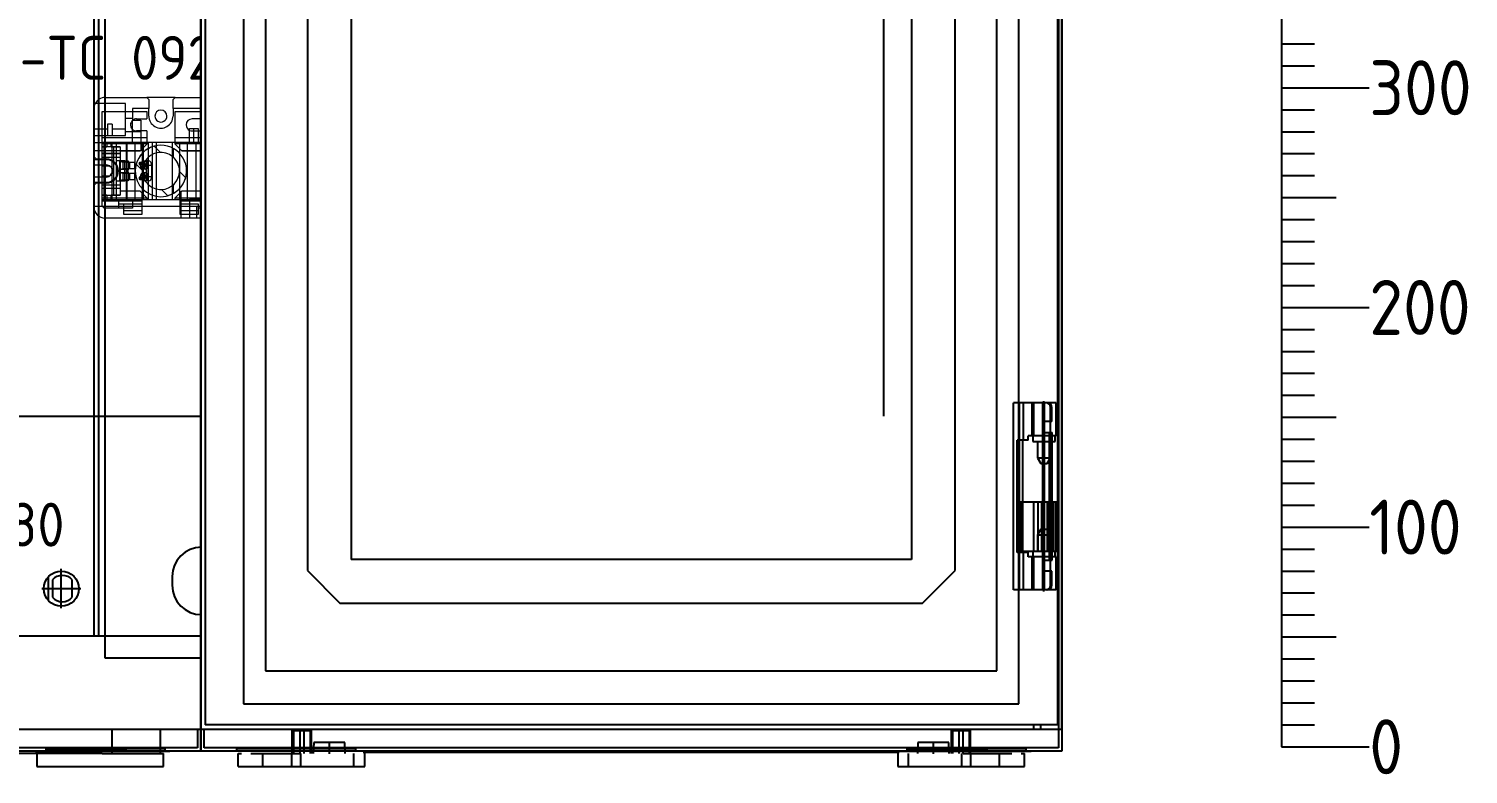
# Model space of a CAD drawing. Header units: millimetres. Extents: x 37984 to 70752, y 14140 to 37584.
# Drawn here: x 39531 to 40187, y 30756 to 31096 of the extents above; entities that cross this region are included whole.
import ezdxf
from ezdxf.enums import TextEntityAlignment as Align

# ---------------------------------------------------------------- set-up
doc = ezdxf.new("R2010")
doc.units = ezdxf.units.MM
doc.set_wipeout_variables(frame=1)
doc.layers.add('! NO PLOT !', color=7, linetype='Continuous', true_color=0xff75dd, plot=False)
doc.layers.add('000-PI-Oprema', color=30, linetype='Continuous', lineweight=5)
for name, color, linetype in [('000-PI-ORMAR', 2, 'Continuous'), ('000-PI_TEXT', 7, 'Continuous'), ('002-PI-Kabelska kanalica', 150, 'Continuous')]:
    doc.layers.add(name, color=color, linetype=linetype)
doc.styles.add('PI0', font='isocpeur.ttf', dxfattribs={"width": 0.9})

# ---------------------------------------------------------------- blocks, each defined once
blk = doc.blocks.new('8606.000_montažna')
at = {"layer": '! NO PLOT !'}
for p, q in [((51182.39, 38449.42), (51182.39, 36559.42)), ((51159.39, 36586.21), (51159.39, 36575.63)), ((51161.39, 36584.89), (51161.39, 36576.95)), ((51165.39, 36572.52), (51165.39, 36589.32)), ((51170.39, 36576.95), (51170.39, 36584.89)), ((51156.99, 36580.92), (51173.79, 36580.92))]:
    blk.add_line(p, q, dxfattribs=at)
blk.add_circle((51165.39, 36580.92), 8, dxfattribs=at)
for start, end in [(41.40962, 138.59038), (221.40962, 318.59038)]:
    blk.add_arc((51165.89, 36580.92), 6, start, end, dxfattribs=at)
at = {"layer": '000-PI-ORMAR'}
blk.add_line((51138.39, 36559.42), (51182.39, 36559.42), dxfattribs=at)
blk = doc.blocks.new('DELTA IP 15 - 47506015')
at = {"layer": '000-PI-Oprema'}
for p, q in [((47093.87, 28633.66), (47094.94, 28633.66)), ((47093.87, 28633.66), (47093.87, 28633.66)), ((47094.94, 28633.66), (47094.94, 28633.66)), ((47094.94, 28633.66), (47096.94, 28633.66)), ((47096.94, 28633.66), (47103.2, 28633.66)), ((47096.94, 28633.66), (47096.94, 28633.66)), ((47103.2, 28633.66), (47103.2, 28633.66)), ((47103.2, 28633.66), (47110.14, 28633.66)), ((47103.2, 28631.94), (47103.2, 28633.66)), ((47106.34, 28633.66), (47106.34, 28633.66)), ((47106.34, 28625.19), (47106.34, 28633.66)), ((47110.14, 28633.66), (47144.81, 28633.66)), ((47110.14, 28633.66), (47110.14, 28633.66)), ((47110.14, 28633.66), (47110.14, 28631.94)), ((47144.81, 28633.66), (47144.81, 28633.66)), ((47088.87, 28628.38), (47088.87, 28628.66)), ((47088.87, 28628.66), (47088.87, 28628.66)), ((47088.87, 28628.66), (47088.87, 28628.66)), ((47088.87, 28628.38), (47088.87, 28628.38)), ((47088.87, 28628.38), (47092.78, 28628.38)), ((47088.87, 28621.39), (47088.87, 28628.38)), ((47088.87, 28628.14), (47088.87, 28628.14)), ((47149.81, 28628.14), (47088.87, 28628.14)), ((47089.06, 28630.04), (47089.06, 28630.04)), ((47093.39, 28628.99), (47092.62, 28628.23)), ((47092.62, 28628.23), (47092.62, 28628.23)), ((47092.62, 28625.19), (47092.62, 28628.23)), ((47092.78, 28628.38), (47103.2, 28628.38)), ((47093.39, 28628.99), (47093.39, 28628.99)), ((47102.42, 28628.99), (47093.39, 28628.99)), ((47094.94, 28628.38), (47094.94, 28628.99)), ((47094.94, 28628.38), (47094.94, 28628.38)), ((47096.94, 28628.99), (47096.94, 28628.38)), ((47096.94, 28628.38), (47096.94, 28628.38)), ((47102.42, 28631.94), (47110.62, 28631.94)), ((47102.42, 28627.19), (47102.42, 28631.94)), ((47102.42, 28631.94), (47102.42, 28631.94)), ((47102.42, 28630.19), (47102.42, 28630.19)), ((47102.42, 28630.19), (47102.42, 28630.19)), ((47110.62, 28630.19), (47102.42, 28630.19)), ((47102.42, 28628.99), (47102.42, 28628.99)), ((47110.62, 28627.19), (47102.42, 28627.19)), ((47102.42, 28627.19), (47102.42, 28627.19)), ((47103.2, 28628.38), (47103.2, 28631.94)), ((47103.2, 28628.38), (47103.2, 28628.38)), ((47110.14, 28631.94), (47110.14, 28621.39)), ((47110.62, 28631.94), (47110.62, 28631.94)), ((47110.62, 28631.94), (47110.62, 28627.19)), ((47110.62, 28630.19), (47110.62, 28630.19)), ((47110.62, 28630.19), (47110.62, 28630.19)), ((47110.62, 28627.19), (47110.62, 28625.19)), ((47110.62, 28627.19), (47110.62, 28627.19)), ((47128.05, 28627.19), (47128.05, 28631.94)), ((47128.05, 28631.94), (47128.05, 28631.94)), ((47128.05, 28631.94), (47136.25, 28631.94)), ((47128.05, 28630.19), (47128.05, 28630.19)), ((47128.05, 28630.19), (47128.05, 28630.19)), ((47136.25, 28630.19), (47128.05, 28630.19)), ((47128.05, 28625.19), (47128.05, 28627.19)), ((47128.05, 28627.19), (47128.05, 28627.19)), ((47136.25, 28627.19), (47128.05, 28627.19)), ((47132.34, 28629.19), (47136.25, 28629.19)), ((47132.34, 28627.19), (47132.34, 28629.19)), ((47132.34, 28629.19), (47132.34, 28629.19)), ((47138.47, 28627.19), (47132.34, 28627.19)), ((47132.34, 28625.19), (47132.34, 28627.19)), ((47136.25, 28631.94), (47136.25, 28627.19)), ((47136.25, 28631.94), (47136.25, 28631.94)), ((47136.25, 28630.19), (47136.25, 28630.19)), ((47136.25, 28630.19), (47136.25, 28630.19)), ((47136.25, 28629.19), (47138.47, 28629.19)), ((47145.28, 28628.99), (47136.25, 28628.99)), ((47136.25, 28628.99), (47136.25, 28628.99)), ((47136.25, 28627.19), (47136.25, 28627.19)), ((47138.47, 28629.19), (47138.47, 28628.99)), ((47138.47, 28629.19), (47138.47, 28629.19)), ((47138.47, 28628.99), (47138.47, 28627.19)), ((47138.47, 28627.19), (47138.47, 28625.19)), ((47145.28, 28628.99), (47145.28, 28628.99)), ((47146.05, 28628.23), (47145.28, 28628.99)), ((47146.05, 28628.23), (47146.05, 28628.23)), ((47146.05, 28628.23), (47146.05, 28625.19)), ((47149.62, 28630.04), (47149.62, 28630.04)), ((47149.81, 28628.66), (47149.81, 28618.66)), ((47149.81, 28628.66), (47149.81, 28628.66)), ((47149.81, 28628.66), (47149.81, 28628.66)), ((47149.81, 28628.14), (47149.81, 28628.14)), ((47088.87, 28625.19), (47088.87, 28625.19)), ((47088.87, 28625.19), (47106.34, 28625.19)), ((47088.87, 28618.51), (47088.87, 28621.39)), ((47088.87, 28621.39), (47088.87, 28621.39)), ((47092.62, 28621.39), (47088.87, 28621.39)), ((47092.62, 28625.89), (47092.62, 28625.89)), ((47092.62, 28625.89), (47110.62, 28625.89)), ((47114.28, 28625.19), (47092.62, 28625.19)), ((47092.62, 28625.19), (47092.62, 28623.19)), ((47092.62, 28625.19), (47092.62, 28625.19)), ((47092.62, 28625.19), (47092.62, 28625.19)), ((47092.62, 28624.49), (47092.62, 28624.49)), ((47112.92, 28624.49), (47092.62, 28624.49)), ((47092.62, 28624.49), (47092.62, 28624.49)), ((47110.62, 28624.49), (47092.62, 28624.49)), ((47092.62, 28623.19), (47092.62, 28601.19)), ((47092.62, 28623.19), (47097.76, 28623.19)), ((47092.62, 28623.19), (47092.62, 28623.19)), ((47092.62, 28623.19), (47092.62, 28623.19)), ((47092.62, 28623.19), (47094.74, 28623.19)), ((47100.82, 28621.39), (47092.62, 28621.39)), ((47094.74, 28625.19), (47094.74, 28625.19)), ((47094.74, 28625.19), (47094.74, 28623.19)), ((47094.74, 28623.19), (47094.74, 28623.19)), ((47096.74, 28625.19), (47096.74, 28625.19)), ((47096.74, 28623.19), (47096.74, 28625.19)), ((47096.74, 28623.19), (47096.74, 28623.19)), ((47096.74, 28623.19), (47100.82, 28623.19)), ((47097.76, 28601.19), (47097.76, 28623.19)), ((47097.76, 28623.19), (47100.82, 28623.19)), ((47100.82, 28601.19), (47100.82, 28623.19)), ((47100.82, 28623.19), (47100.82, 28623.19)), ((47100.82, 28623.19), (47100.82, 28618.44)), ((47100.82, 28623.19), (47100.82, 28623.19)), ((47100.82, 28621.39), (47100.82, 28621.39)), ((47100.82, 28621.39), (47109.86, 28621.39)), ((47100.82, 28621.39), (47109.86, 28621.39)), ((47100.82, 28621.39), (47100.82, 28621.39)), ((47103.44, 28599.19), (47103.44, 28625.19)), ((47106.34, 28625.19), (47106.34, 28625.19)), ((47107.44, 28599.19), (47107.44, 28625.19)), ((47109.86, 28621.39), (47112.92, 28624.46)), ((47109.86, 28621.39), (47110.62, 28622.16)), ((47109.86, 28621.39), (47109.86, 28621.39)), ((47110.14, 28621.39), (47109.86, 28621.39)), ((47109.86, 28621.39), (47109.86, 28621.39)), ((47110.14, 28621.39), (47110.14, 28621.39)), ((47110.62, 28625.89), (47110.62, 28625.89)), ((47110.62, 28625.19), (47110.62, 28622.16)), ((47110.62, 28624.49), (47110.62, 28624.49)), ((47110.62, 28622.16), (47110.62, 28622.16)), ((47110.84, 28599.19), (47110.84, 28625.19)), ((47112.92, 28625.19), (47112.92, 28625.19)), ((47112.92, 28625.19), (47112.92, 28624.46)), ((47112.92, 28624.49), (47112.92, 28624.49)), ((47112.92, 28624.46), (47112.92, 28624.46)), ((47113.54, 28622.35), (47113.54, 28622.35)), ((47113.54, 28622.35), (47113.54, 28618.32)), ((47114.28, 28599.19), (47114.28, 28625.19)), ((47123.36, 28625.19), (47114.28, 28625.19)), ((47116.26, 28623.48), (47119.11, 28620.63)), ((47116.26, 28623.48), (47116.26, 28623.48)), ((47119.11, 28620.63), (47119.11, 28620.63)), ((47121.54, 28599.19), (47121.54, 28625.19)), ((47123.36, 28599.19), (47123.36, 28625.19)), ((47127.37, 28625.19), (47123.36, 28625.19)), ((47125.14, 28599.19), (47125.14, 28625.19)), ((47125.14, 28622.35), (47125.14, 28622.35)), ((47125.75, 28625.19), (47125.75, 28625.19)), ((47125.75, 28624.46), (47125.75, 28625.19)), ((47146.05, 28624.49), (47125.75, 28624.49)), ((47125.75, 28624.49), (47125.75, 28624.49)), ((47125.75, 28624.46), (47128.81, 28621.39)), ((47125.75, 28624.46), (47125.75, 28624.46)), ((47134.91, 28625.19), (47127.37, 28625.19)), ((47127.37, 28599.19), (47127.37, 28625.19)), ((47127.84, 28599.19), (47127.84, 28625.19)), ((47128.05, 28625.89), (47128.05, 28625.89)), ((47128.05, 28625.89), (47146.05, 28625.89)), ((47128.05, 28622.16), (47128.05, 28625.19)), ((47128.05, 28624.49), (47128.05, 28624.49)), ((47146.05, 28624.49), (47128.05, 28624.49)), ((47128.05, 28622.16), (47128.81, 28621.39)), ((47128.05, 28622.16), (47128.05, 28622.16)), ((47128.81, 28621.39), (47128.81, 28621.39)), ((47128.81, 28621.39), (47137.85, 28621.39)), ((47128.81, 28621.39), (47137.85, 28621.39)), ((47128.81, 28621.39), (47128.81, 28621.39)), ((47131.24, 28599.19), (47131.24, 28625.19)), ((47138.47, 28625.19), (47132.34, 28625.19)), ((47132.34, 28625.19), (47132.34, 28625.19)), ((47139.77, 28625.19), (47134.91, 28625.19)), ((47134.91, 28599.19), (47134.91, 28625.19)), ((47135.24, 28599.19), (47135.24, 28625.19)), ((47137.85, 28623.19), (47137.85, 28623.19)), ((47137.85, 28601.19), (47137.85, 28623.19)), ((47140.92, 28623.19), (47137.85, 28623.19)), ((47137.85, 28618.44), (47137.85, 28623.19)), ((47137.85, 28623.19), (47141.94, 28623.19)), ((47137.85, 28623.19), (47137.85, 28623.19)), ((47137.85, 28621.39), (47137.85, 28621.39)), ((47137.85, 28621.39), (47137.85, 28621.39)), ((47138.47, 28625.19), (47138.47, 28625.19)), ((47139.77, 28599.19), (47139.77, 28625.19)), ((47141.7, 28625.19), (47139.77, 28625.19)), ((47140.92, 28601.19), (47140.92, 28623.19)), ((47146.05, 28623.19), (47140.92, 28623.19)), ((47141.7, 28599.19), (47141.7, 28625.19)), ((47145.35, 28625.19), (47141.7, 28625.19)), ((47141.94, 28625.19), (47141.94, 28625.19)), ((47141.94, 28625.19), (47141.94, 28623.19)), ((47141.94, 28623.19), (47141.94, 28623.19)), ((47143.94, 28625.19), (47143.94, 28625.19)), ((47143.94, 28623.19), (47143.94, 28625.19)), ((47143.94, 28623.19), (47143.94, 28623.19)), ((47143.94, 28623.19), (47146.05, 28623.19)), ((47145.35, 28599.19), (47145.35, 28625.19)), ((47146.05, 28625.19), (47145.35, 28625.19)), ((47146.05, 28625.89), (47146.05, 28625.89)), ((47146.05, 28625.19), (47146.05, 28625.19)), ((47146.05, 28625.19), (47146.05, 28599.19)), ((47146.05, 28625.19), (47146.05, 28625.19)), ((47146.05, 28624.49), (47146.05, 28624.49)), ((47146.05, 28624.49), (47146.05, 28624.49)), ((47146.05, 28623.19), (47146.05, 28623.19)), ((47146.05, 28623.19), (47146.05, 28623.19)), ((47088.87, 28620.19), (47088.87, 28620.19)), ((47089.69, 28617.69), (47088.87, 28618.51)), ((47088.87, 28618.51), (47088.87, 28605.87)), ((47088.87, 28618.51), (47088.87, 28618.51)), ((47092.62, 28617.69), (47089.69, 28617.69)), ((47089.69, 28617.69), (47089.69, 28617.69)), ((47092.62, 28620.19), (47092.62, 28620.19)), ((47092.62, 28620.19), (47100.82, 28620.19)), ((47092.62, 28620.19), (47092.62, 28620.19)), ((47092.62, 28620.19), (47092.62, 28620.19)), ((47092.62, 28620.19), (47092.62, 28620.19)), ((47092.62, 28620.19), (47100.82, 28620.19)), ((47092.62, 28618.44), (47092.62, 28618.44)), ((47100.82, 28618.44), (47092.62, 28618.44)), ((47094.19, 28617.69), (47092.62, 28617.69)), ((47092.62, 28614.44), (47095.04, 28614.44)), ((47092.62, 28614.44), (47092.62, 28614.44)), ((47094.19, 28617.69), (47094.19, 28617.69)), ((47095.04, 28614.44), (47095.04, 28614.44)), ((47100.82, 28620.19), (47100.82, 28620.19)), ((47100.82, 28620.19), (47100.82, 28620.19)), ((47100.82, 28620.19), (47100.82, 28620.19)), ((47100.82, 28620.19), (47100.82, 28620.19)), ((47100.82, 28618.44), (47100.82, 28618.44)), ((47110.91, 28612.42), (47108.05, 28615.28)), ((47108.05, 28615.28), (47108.05, 28615.28)), ((47113.54, 28618.32), (47113.54, 28618.32)), ((47125.11, 28614.74), (47123.54, 28614.74)), ((47123.54, 28614.74), (47123.54, 28609.64)), ((47124.83, 28616.74), (47126.4, 28616.74)), ((47125.11, 28614.74), (47125.11, 28609.64)), ((47125.14, 28618.32), (47125.14, 28618.32)), ((47127.68, 28614.74), (47126.12, 28614.74)), ((47126.12, 28609.64), (47126.12, 28614.74)), ((47126.4, 28616.49), (47127.55, 28616.49)), ((47128.22, 28616.15), (47126.54, 28613.95)), ((47127.31, 28613.95), (47126.54, 28613.95)), ((47126.87, 28613.34), (47128.55, 28615.53)), ((47127.31, 28613.95), (47128.99, 28616.15)), ((47129.32, 28615.53), (47127.64, 28613.34)), ((47127.68, 28609.64), (47127.68, 28614.74)), ((47128.22, 28616.15), (47128.99, 28616.15)), ((47128.55, 28615.53), (47129.32, 28615.53)), ((47131.36, 28613.28), (47131.36, 28616.18)), ((47131.36, 28616.18), (47134.64, 28616.18)), ((47133.43, 28616.18), (47133.43, 28613.28)), ((47134.33, 28616.58), (47134.02, 28616.44)), ((47134.02, 28616.44), (47134.02, 28613.03)), ((47134.02, 28616.44), (47134.64, 28616.18)), ((47134.33, 28616.74), (47134.33, 28616.58)), ((47134.33, 28616.74), (47135.78, 28616.74)), ((47134.33, 28616.58), (47135.78, 28616.58)), ((47135.78, 28616.18), (47134.64, 28616.18)), ((47134.64, 28616.18), (47134.64, 28613.28)), ((47135.78, 28616.74), (47135.78, 28607.64)), ((47139.69, 28616.74), (47135.78, 28616.74)), ((47135.78, 28616.58), (47138.11, 28616.58)), ((47136.71, 28616.18), (47135.78, 28616.18)), ((47136.71, 28616.18), (47138.11, 28616.58)), ((47136.71, 28613.28), (47136.71, 28616.18)), ((47137.85, 28620.19), (47137.85, 28620.19)), ((47137.85, 28620.19), (47137.85, 28620.19)), ((47137.85, 28620.19), (47146.05, 28620.19)), ((47137.85, 28620.19), (47137.85, 28620.19)), ((47137.85, 28620.19), (47137.85, 28620.19)), ((47137.85, 28620.19), (47146.05, 28620.19)), ((47146.05, 28618.44), (47137.85, 28618.44)), ((47137.85, 28618.44), (47137.85, 28618.44)), ((47138.11, 28616.58), (47138.11, 28612.88)), ((47138.24, 28607.64), (47138.24, 28616.74)), ((47139.69, 28607.64), (47139.69, 28616.74)), ((47146.05, 28614.44), (47143.34, 28614.44)), ((47143.34, 28614.44), (47143.34, 28614.44)), ((47144.19, 28617.69), (47146.05, 28617.69)), ((47144.19, 28617.69), (47144.19, 28617.69)), ((47149.81, 28617.31), (47144.19, 28617.31)), ((47144.19, 28617.31), (47144.19, 28617.31)), ((47144.19, 28614.94), (47146.05, 28614.94)), ((47144.19, 28614.94), (47144.19, 28614.94)), ((47146.05, 28620.19), (47146.05, 28620.19)), ((47146.05, 28620.19), (47146.05, 28620.19)), ((47146.05, 28620.19), (47146.05, 28620.19)), ((47146.05, 28620.19), (47146.05, 28620.19)), ((47146.05, 28618.44), (47146.05, 28618.44)), ((47146.05, 28617.69), (47148.84, 28617.69)), ((47146.05, 28614.94), (47149.81, 28614.94)), ((47146.05, 28614.44), (47146.05, 28614.44)), ((47149.81, 28618.66), (47148.84, 28617.69)), ((47148.84, 28617.69), (47148.84, 28617.69)), ((47149.81, 28620.19), (47149.81, 28620.19)), ((47149.81, 28618.66), (47149.81, 28618.66)), ((47149.81, 28618.66), (47149.81, 28614.94)), ((47149.81, 28617.31), (47149.81, 28617.31)), ((47149.81, 28614.94), (47149.81, 28614.94)), ((47095.04, 28609.95), (47092.62, 28609.95)), ((47092.62, 28609.95), (47092.62, 28609.95)), ((47095.04, 28609.95), (47095.04, 28609.95)), ((47097.28, 28612.19), (47097.28, 28612.19)), ((47110.91, 28612.42), (47110.91, 28612.42)), ((47123.54, 28609.64), (47125.11, 28609.64)), ((47124.83, 28607.64), (47126.4, 28607.64)), ((47126.12, 28609.64), (47127.68, 28609.64)), ((47126.4, 28612.99), (47127.55, 28612.99)), ((47126.4, 28611.39), (47127.55, 28611.39)), ((47126.4, 28607.89), (47127.55, 28607.89)), ((47126.54, 28610.43), (47128.22, 28608.24)), ((47126.54, 28610.43), (47127.31, 28610.43)), ((47127.64, 28613.34), (47126.87, 28613.34)), ((47126.87, 28611.05), (47127.64, 28611.05)), ((47128.55, 28608.85), (47126.87, 28611.05)), ((47128.99, 28608.24), (47127.31, 28610.43)), ((47127.64, 28611.05), (47129.32, 28608.85)), ((47127.77, 28611.96), (47130.63, 28609.11)), ((47127.77, 28611.96), (47127.77, 28611.96)), ((47128.99, 28608.24), (47128.22, 28608.24)), ((47129.32, 28608.85), (47128.55, 28608.85)), ((47130.63, 28609.11), (47130.63, 28609.11)), ((47131.36, 28613.28), (47134.64, 28613.28)), ((47131.36, 28608.2), (47131.36, 28611.1)), ((47134.64, 28611.1), (47131.36, 28611.1)), ((47134.64, 28608.2), (47131.36, 28608.2)), ((47133.43, 28611.1), (47133.43, 28608.2)), ((47134.02, 28613.03), (47134.64, 28613.28)), ((47134.02, 28613.03), (47134.33, 28612.88)), ((47134.33, 28611.5), (47134.02, 28611.36)), ((47134.02, 28611.36), (47134.02, 28607.95)), ((47134.64, 28611.1), (47134.02, 28611.36)), ((47134.64, 28608.2), (47134.02, 28607.95)), ((47134.02, 28607.95), (47134.33, 28607.8)), ((47135.78, 28612.88), (47134.33, 28612.88)), ((47134.33, 28612.88), (47134.33, 28611.5)), ((47134.33, 28611.5), (47135.78, 28611.5)), ((47135.78, 28607.8), (47134.33, 28607.8)), ((47134.33, 28607.8), (47134.33, 28607.64)), ((47135.78, 28607.64), (47134.33, 28607.64)), ((47134.64, 28613.28), (47135.78, 28613.28)), ((47134.64, 28611.1), (47134.64, 28608.2)), ((47135.78, 28611.1), (47134.64, 28611.1)), ((47134.64, 28608.2), (47135.78, 28608.2)), ((47135.78, 28613.28), (47136.71, 28613.28)), ((47138.11, 28612.88), (47135.78, 28612.88)), ((47135.78, 28611.5), (47138.11, 28611.5)), ((47136.71, 28611.1), (47135.78, 28611.1)), ((47135.78, 28608.2), (47136.71, 28608.2)), ((47138.11, 28607.8), (47135.78, 28607.8)), ((47135.78, 28607.64), (47139.69, 28607.64)), ((47136.71, 28613.28), (47138.11, 28612.88)), ((47138.11, 28611.5), (47136.71, 28611.1)), ((47136.71, 28608.2), (47136.71, 28611.1)), ((47138.11, 28607.8), (47136.71, 28608.2)), ((47138.11, 28611.5), (47138.11, 28607.8)), ((47141.1, 28612.19), (47141.1, 28612.19)), ((47143.34, 28609.95), (47146.05, 28609.95)), ((47143.34, 28609.95), (47143.34, 28609.95)), ((47144.19, 28609.44), (47144.19, 28609.44)), ((47146.05, 28609.44), (47144.19, 28609.44)), ((47146.05, 28609.95), (47146.05, 28609.95)), ((47149.81, 28609.44), (47146.05, 28609.44)), ((47149.81, 28609.44), (47149.81, 28609.44)), ((47149.81, 28609.44), (47149.81, 28605.72)), ((47088.87, 28605.87), (47089.69, 28606.69)), ((47088.87, 28583.75), (47088.87, 28605.87)), ((47088.87, 28605.87), (47088.87, 28605.87)), ((47088.87, 28604.2), (47088.87, 28604.2)), ((47089.69, 28606.69), (47092.62, 28606.69)), ((47089.69, 28606.69), (47089.69, 28606.69)), ((47092.62, 28606.69), (47094.19, 28606.69)), ((47092.62, 28605.99), (47092.62, 28605.99)), ((47092.62, 28605.99), (47100.82, 28605.99)), ((47092.62, 28604.19), (47092.62, 28604.19)), ((47100.82, 28604.19), (47092.62, 28604.19)), ((47092.62, 28604.19), (47092.62, 28604.19)), ((47092.62, 28604.19), (47092.62, 28604.19)), ((47092.62, 28604.19), (47092.62, 28604.19)), ((47092.62, 28604.19), (47100.82, 28604.19)), ((47092.62, 28601.19), (47092.62, 28599.19)), ((47097.76, 28601.19), (47092.62, 28601.19)), ((47092.62, 28601.19), (47092.62, 28601.19)), ((47092.62, 28601.19), (47092.62, 28601.19)), ((47094.74, 28601.19), (47092.62, 28601.19)), ((47094.19, 28606.69), (47094.19, 28606.69)), ((47094.74, 28601.19), (47094.74, 28601.19)), ((47094.74, 28601.19), (47094.74, 28599.19)), ((47096.74, 28601.19), (47096.74, 28601.19)), ((47096.74, 28599.19), (47096.74, 28601.19)), ((47100.82, 28601.19), (47096.74, 28601.19)), ((47100.82, 28601.19), (47097.76, 28601.19)), ((47100.82, 28605.99), (47100.82, 28601.19)), ((47100.82, 28605.99), (47100.82, 28605.99)), ((47100.82, 28604.19), (47100.82, 28604.19)), ((47100.82, 28604.19), (47100.82, 28604.19)), ((47100.82, 28604.19), (47100.82, 28604.19)), ((47100.82, 28604.19), (47100.82, 28604.19)), ((47100.82, 28602.99), (47100.82, 28602.99)), ((47109.86, 28602.99), (47100.82, 28602.99)), ((47100.82, 28602.99), (47109.86, 28602.99)), ((47100.82, 28602.99), (47100.82, 28602.99)), ((47100.82, 28601.19), (47100.82, 28601.19)), ((47100.82, 28601.19), (47100.82, 28601.19)), ((47112.92, 28599.93), (47109.86, 28602.99)), ((47109.86, 28602.99), (47109.86, 28602.99)), ((47112.92, 28599.93), (47109.86, 28602.99)), ((47109.86, 28602.99), (47109.86, 28602.99)), ((47113.54, 28606.07), (47113.54, 28606.07)), ((47113.54, 28606.07), (47113.54, 28602.03)), ((47113.54, 28602.03), (47113.54, 28602.03)), ((47122.42, 28600.91), (47119.57, 28603.76)), ((47119.57, 28603.76), (47119.57, 28603.76)), ((47122.42, 28600.91), (47122.42, 28600.91)), ((47125.14, 28606.07), (47125.14, 28606.07)), ((47125.14, 28602.03), (47125.14, 28602.03)), ((47128.81, 28602.99), (47125.75, 28599.93)), ((47128.81, 28602.99), (47125.75, 28599.93)), ((47128.54, 28602.99), (47146.05, 28602.99)), ((47128.54, 28599.19), (47128.54, 28602.99)), ((47128.54, 28602.99), (47128.54, 28602.99)), ((47137.85, 28602.99), (47128.81, 28602.99)), ((47128.81, 28602.99), (47128.81, 28602.99)), ((47128.81, 28602.99), (47137.85, 28602.99)), ((47128.81, 28602.99), (47128.81, 28602.99)), ((47137.85, 28601.19), (47137.85, 28605.99)), ((47137.85, 28605.99), (47146.05, 28605.99)), ((47137.85, 28605.99), (47137.85, 28605.99)), ((47137.85, 28604.19), (47137.85, 28604.19)), ((47137.85, 28604.19), (47137.85, 28604.19)), ((47146.05, 28604.19), (47137.85, 28604.19)), ((47137.85, 28604.19), (47137.85, 28604.19)), ((47137.85, 28604.19), (47137.85, 28604.19)), ((47137.85, 28604.19), (47146.05, 28604.19)), ((47137.85, 28602.99), (47137.85, 28602.99)), ((47137.85, 28602.99), (47137.85, 28602.99)), ((47137.85, 28601.19), (47137.85, 28601.19)), ((47137.85, 28601.19), (47140.92, 28601.19)), ((47141.94, 28601.19), (47137.85, 28601.19)), ((47137.85, 28601.19), (47137.85, 28601.19)), ((47140.92, 28601.19), (47146.05, 28601.19)), ((47141.94, 28601.19), (47141.94, 28601.19)), ((47141.94, 28601.19), (47141.94, 28599.19)), ((47143.94, 28601.19), (47143.94, 28601.19)), ((47143.94, 28599.19), (47143.94, 28601.19)), ((47146.05, 28601.19), (47143.94, 28601.19)), ((47144.19, 28607.07), (47144.19, 28607.07)), ((47144.19, 28607.07), (47149.81, 28607.07)), ((47144.19, 28606.69), (47144.19, 28606.69)), ((47146.05, 28606.69), (47144.19, 28606.69)), ((47148.84, 28606.69), (47146.05, 28606.69)), ((47146.05, 28605.99), (47146.05, 28605.99)), ((47146.05, 28604.19), (47146.05, 28604.19)), ((47146.05, 28604.19), (47146.05, 28604.19)), ((47146.05, 28604.19), (47146.05, 28604.19)), ((47146.05, 28604.19), (47146.05, 28604.19)), ((47146.05, 28602.99), (47149.81, 28602.99)), ((47146.05, 28601.19), (47146.05, 28601.19)), ((47146.05, 28601.19), (47146.05, 28601.19)), ((47148.84, 28606.69), (47149.81, 28605.72)), ((47148.84, 28606.69), (47148.84, 28606.69)), ((47149.81, 28607.07), (47149.81, 28607.07)), ((47149.81, 28605.72), (47149.81, 28602.99)), ((47149.81, 28605.72), (47149.81, 28605.72)), ((47149.81, 28604.2), (47149.81, 28604.2)), ((47149.81, 28602.99), (47149.81, 28602.99)), ((47149.81, 28602.99), (47149.81, 28596.04)), ((47088.87, 28594.44), (47088.87, 28594.44)), ((47092.62, 28599.89), (47092.62, 28599.89)), ((47092.62, 28599.89), (47112.92, 28599.89)), ((47092.62, 28599.19), (47114.28, 28599.19)), ((47092.62, 28599.19), (47092.62, 28599.19)), ((47092.62, 28599.19), (47092.62, 28599.19)), ((47092.62, 28599.19), (47092.62, 28599.19)), ((47092.62, 28596.99), (47092.62, 28599.19)), ((47092.62, 28599.19), (47112.92, 28599.19)), ((47092.62, 28593.98), (47092.62, 28596.99)), ((47092.62, 28596.99), (47092.62, 28596.99)), ((47112.92, 28596.99), (47092.62, 28596.99)), ((47094.74, 28599.19), (47094.74, 28599.19)), ((47096.74, 28599.19), (47096.74, 28599.19)), ((47102.34, 28593.98), (47102.34, 28599.19)), ((47102.34, 28599.19), (47102.34, 28599.19)), ((47104.34, 28599.19), (47104.34, 28596.99)), ((47104.34, 28596.99), (47104.34, 28592.86)), ((47106.34, 28599.19), (47106.34, 28596.99)), ((47106.34, 28599.19), (47106.34, 28599.19)), ((47106.34, 28596.99), (47106.34, 28592.86)), ((47112.92, 28599.93), (47112.92, 28599.19)), ((47112.92, 28599.93), (47112.92, 28599.93)), ((47112.92, 28599.93), (47112.92, 28599.93)), ((47112.92, 28599.93), (47112.92, 28599.19)), ((47112.92, 28599.89), (47112.92, 28599.89)), ((47112.92, 28599.19), (47112.92, 28599.19)), ((47112.92, 28599.19), (47112.92, 28599.19)), ((47112.92, 28599.19), (47112.92, 28596.99)), ((47112.92, 28596.99), (47112.92, 28585.19)), ((47112.92, 28596.99), (47112.92, 28596.99)), ((47114.28, 28599.19), (47123.36, 28599.19)), ((47123.36, 28599.19), (47127.37, 28599.19)), ((47125.75, 28599.19), (47125.75, 28599.93)), ((47125.75, 28599.93), (47125.75, 28599.93)), ((47125.75, 28599.19), (47125.75, 28599.93)), ((47125.75, 28599.93), (47125.75, 28599.93)), ((47125.75, 28599.89), (47146.05, 28599.89)), ((47125.75, 28599.89), (47125.75, 28599.89)), ((47125.75, 28599.19), (47125.75, 28599.19)), ((47125.75, 28596.99), (47125.75, 28599.19)), ((47125.75, 28599.19), (47125.75, 28599.19)), ((47125.75, 28599.19), (47146.05, 28599.19)), ((47125.75, 28593.98), (47125.75, 28596.99)), ((47125.75, 28596.99), (47125.75, 28596.99)), ((47146.05, 28596.99), (47125.75, 28596.99)), ((47127.37, 28599.19), (47134.91, 28599.19)), ((47128.54, 28594.31), (47128.54, 28599.19)), ((47128.54, 28594.31), (47135.54, 28594.31)), ((47128.54, 28589.11), (47128.54, 28594.31)), ((47132.34, 28599.19), (47132.34, 28589.11)), ((47132.34, 28599.19), (47132.34, 28599.19)), ((47149.81, 28599.19), (47132.34, 28599.19)), ((47134.91, 28599.19), (47139.77, 28599.19)), ((47135.54, 28596.04), (47135.54, 28596.04)), ((47135.54, 28596.04), (47135.54, 28594.31)), ((47149.81, 28596.04), (47135.54, 28596.04)), ((47135.54, 28594.31), (47135.54, 28588.23)), ((47139.77, 28599.19), (47141.7, 28599.19)), ((47141.61, 28596.04), (47141.61, 28596.04)), ((47141.61, 28590.91), (47141.61, 28596.04)), ((47141.7, 28599.19), (47145.35, 28599.19)), ((47141.94, 28599.19), (47141.94, 28599.19)), ((47143.61, 28596.04), (47143.61, 28596.04)), ((47143.61, 28590.91), (47143.61, 28596.04)), ((47143.94, 28599.19), (47143.94, 28599.19)), ((47145.35, 28599.19), (47146.05, 28599.19)), ((47146.05, 28599.89), (47146.05, 28599.89)), ((47146.05, 28599.19), (47146.05, 28599.19)), ((47146.05, 28599.19), (47146.05, 28599.19)), ((47146.05, 28599.19), (47146.05, 28599.19)), ((47146.05, 28599.19), (47146.05, 28596.99)), ((47146.05, 28596.99), (47146.05, 28596.04)), ((47146.05, 28596.99), (47146.05, 28596.99)), ((47146.05, 28596.04), (47146.05, 28585.19)), ((47149.81, 28599.19), (47149.81, 28599.19)), ((47149.81, 28596.04), (47149.81, 28596.04)), ((47149.81, 28596.04), (47149.81, 28593.04)), ((47149.81, 28594.44), (47149.81, 28594.44)), ((47105.12, 28593.98), (47092.62, 28593.98)), ((47092.62, 28593.98), (47092.62, 28593.98)), ((47099.62, 28588.48), (47105.12, 28588.48)), ((47099.62, 28585.19), (47099.62, 28588.48)), ((47099.62, 28588.48), (47099.62, 28588.48)), ((47102.34, 28592.86), (47102.34, 28593.98)), ((47104.34, 28592.86), (47102.34, 28592.86)), ((47102.34, 28592.86), (47102.34, 28592.86)), ((47106.34, 28592.86), (47104.34, 28592.86)), ((47105.12, 28593.98), (47105.12, 28593.98)), ((47105.12, 28588.48), (47105.12, 28588.48)), ((47106.34, 28592.86), (47106.34, 28592.86)), ((47125.75, 28593.98), (47128.54, 28593.98)), ((47125.75, 28593.98), (47125.75, 28593.98)), ((47130.45, 28588.48), (47125.75, 28588.48)), ((47125.75, 28588.48), (47125.75, 28588.48)), ((47125.75, 28585.19), (47125.75, 28588.48)), ((47128.54, 28593.98), (47130.45, 28593.98)), ((47132.34, 28589.11), (47128.54, 28589.11)), ((47128.54, 28589.11), (47128.54, 28589.11)), ((47130.45, 28593.98), (47130.45, 28593.98)), ((47130.45, 28588.48), (47130.45, 28588.48)), ((47132.34, 28588.23), (47132.34, 28589.11)), ((47132.34, 28589.11), (47132.34, 28589.11)), ((47132.34, 28583.69), (47132.34, 28588.23)), ((47132.34, 28588.23), (47135.54, 28588.23)), ((47141.61, 28593.04), (47135.54, 28593.04)), ((47135.54, 28588.23), (47135.54, 28581.43)), ((47141.61, 28590.91), (47143.61, 28590.91)), ((47146.05, 28593.04), (47143.61, 28593.04)), ((47149.81, 28593.04), (47146.05, 28593.04)), ((47149.81, 28593.04), (47149.81, 28583.75)), ((47088.87, 28583.75), (47088.87, 28583.75)), ((47088.87, 28583.69), (47113.84, 28583.69)), ((47112.92, 28585.19), (47099.62, 28585.19)), ((47099.62, 28585.19), (47099.62, 28585.19)), ((47112.92, 28585.19), (47112.92, 28585.19)), ((47113.84, 28583.69), (47113.84, 28587.19)), ((47113.84, 28587.19), (47113.84, 28587.19)), ((47113.84, 28583.69), (47113.84, 28579.7)), ((47124.84, 28587.19), (47124.84, 28583.69)), ((47124.84, 28587.19), (47124.84, 28587.19)), ((47124.84, 28583.69), (47132.34, 28583.69)), ((47124.84, 28579.7), (47124.84, 28583.69)), ((47125.75, 28585.19), (47125.75, 28585.19)), ((47146.05, 28585.19), (47125.75, 28585.19)), ((47135.54, 28581.43), (47149.24, 28581.43)), ((47146.05, 28585.19), (47146.05, 28585.19)), ((47149.81, 28583.75), (47149.81, 28583.75)), ((47112.89, 28578.75), (47093.87, 28578.75)), ((47093.87, 28578.75), (47093.87, 28578.75)), ((47112.89, 28578.75), (47113.84, 28579.7)), ((47112.89, 28578.75), (47125.79, 28578.75)), ((47112.89, 28578.75), (47112.89, 28578.75)), ((47113.84, 28579.7), (47113.84, 28579.7)), ((47124.84, 28579.7), (47125.79, 28578.75)), ((47124.84, 28579.7), (47124.84, 28579.7)), ((47144.81, 28578.75), (47125.79, 28578.75)), ((47125.79, 28578.75), (47125.79, 28578.75)), ((47144.81, 28578.75), (47144.81, 28578.75))]:
    blk.add_line(p, q, dxfattribs=at)
for centre, radius, start, end in [((47093.87, 28628.66), 5, 89.99998, 180.00002), ((47144.81, 28628.66), 5, 0, 89.99998), ((47119.34, 28612.19), 11.7, 0, 179.99998), ((47119.34, 28612.19), 11.7, 105.28243, 164.71792), ((47119.34, 28612.19), 8.44, 91.56427, 178.4363), ((47119.34, 28612.19), 8.44, 0, 91.56427), ((47094.19, 28612.19), 5.12, 89.99998, 179.99998), ((47094.19, 28612.19), 2.75, 124.70186, 180.00002), ((47094.19, 28612.19), 2.75, 0, 124.70186), ((47094.19, 28612.19), 5.5, 0, 89.99998), ((47094.19, 28612.19), 5.12, 0, 89.99998), ((47095.04, 28612.19), 2.24, 0.00017, 89.99998), ((47119.34, 28612.19), 8.44, 133.43585, 180.00002), ((47119.34, 28612.19), 8.44, 45.78219, 46.56411), ((47144.19, 28612.19), 5.5, 89.99998, 179.99998), ((47144.19, 28612.19), 5.12, 89.99998, 180.00002), ((47143.34, 28612.19), 2.24, 89.99998, 179.99985), ((47144.19, 28612.19), 2.75, 89.99998, 179.99998), ((47094.19, 28612.19), 5.12, 179.99998, 0), ((47094.19, 28612.19), 2.75, 180.00002, 235.29814), ((47094.19, 28612.19), 2.75, 235.29814, 0), ((47094.19, 28612.19), 5.5, 270.00002, 0), ((47095.04, 28612.19), 2.24, 270.00002, 359.99983), ((47119.34, 28612.19), 11.7, 179.99998, 0), ((47119.34, 28612.19), 8.44, 178.4363, 179.99998), ((47119.34, 28612.19), 8.44, 180.00002, 226.56415), ((47119.34, 28612.19), 8.44, 179.99998, 271.56425), ((47119.34, 28612.19), 8.44, 271.56425, 358.43634), ((47119.34, 28612.19), 11.7, 285.28241, 344.71796), ((47119.34, 28612.19), 8.44, 313.43589, 358.4364), ((47119.34, 28612.19), 8.44, 358.43634, 0), ((47144.19, 28612.19), 5.5, 179.99998, 270.00002), ((47144.19, 28612.19), 5.12, 180.00002, 270.00002), ((47143.34, 28612.19), 2.24, 180.00015, 270.00002), ((47144.19, 28612.19), 2.75, 179.99998, 270.00002), ((47105.12, 28591.23), 2.75, 63.76631, 89.99998), ((47105.12, 28591.23), 2.75, 270.00002, 0), ((47105.12, 28591.23), 2.75, 0, 63.76631), ((47119.34, 28587.19), 5.5, 0, 180.00002), ((47119.34, 28587.19), 2.75, 0, 180.00002), ((47130.45, 28591.23), 2.75, 0, 89.99998), ((47130.45, 28591.23), 2.75, 270.00002, 309.60498), ((47130.45, 28591.23), 2.75, 309.60498, 0), ((47093.87, 28583.75), 5, 180.00002, 180.75869), ((47119.34, 28587.19), 2.75, 180.00002, 0), ((47144.81, 28583.75), 5, 332.28609, 0)]:
    blk.add_arc(centre, radius, start, end, dxfattribs=at)
for centre, major_axis, ratio, start_param, end_param in [((47124.83, 28614.74), (0, 2), 0.642788, 0, 1.570796), ((47124.83, 28614.74), (0, 2), 0.642788, -1.570796, 0), ((47126.4, 28614.74), (0, 2), 0.642788, 0.655742, 1.570796), ((47126.4, 28614.74), (0, 1.75), 0.642788, 0.627388, 1.570796), ((47126.4, 28614.74), (0, 1.75), 0.642788, 1.570796, 2.888031), ((47126.4, 28614.74), (0, 2), 0.642788, 0, 0.655742), ((47126.4, 28614.74), (0, 1.75), 0.642788, 0, 0.627388), ((47126.4, 28614.74), (0, 2), 0.642788, -1.570796, 0), ((47126.4, 28614.74), (0, 1.75), 0.642788, -1.570796, 0), ((47126.4, 28614.74), (0, 1.75), 0.642788, 3.141593, 4.712389), ((47127.55, 28614.74), (0, -1.75), 0.642788, 3.141592, 4.712389), ((47127.55, 28614.74), (0, -1.75), 0.642788, -1.570796, -1.103275), ((47128.31, 28614.74), (0, 1.75), 0.642788, 2.038318, 2.499538), ((47127.55, 28614.74), (0, -1.75), 0.642788, 2.499538, 3.141592), ((47127.55, 28614.74), (0, -1.75), 0.642788, 0, 1.570796), ((47127.55, 28614.74), (0, -1.75), 0.642788, 1.570796, 2.038318), ((47128.31, 28614.74), (0, 1.75), 0.642788, -1.103275, -0.642055), ((47124.83, 28609.64), (0, 2), 0.642788, 1.570796, 3.141593), ((47124.83, 28609.64), (0, 2), 0.642788, 3.141593, 4.712389), ((47126.4, 28609.64), (0, 2), 0.642788, 1.570796, 2.48585), ((47126.4, 28609.64), (0, 1.75), 0.642788, 0.253561, 1.570796), ((47126.4, 28609.64), (0, 1.75), 0.642788, 1.570796, 2.514205), ((47126.4, 28609.64), (0, 2), 0.642788, 2.48585, 3.141593), ((47126.4, 28609.64), (0, 1.75), 0.642788, 2.514205, 3.141593), ((47126.4, 28614.74), (0, 1.75), 0.642788, 2.888031, 3.141593), ((47126.4, 28609.64), (0, 1.75), 0.642788, 0, 0.253561), ((47126.4, 28609.64), (0, 1.75), 0.642788, -1.570796, 0), ((47126.4, 28609.64), (0, 1.75), 0.642788, 3.141593, 4.712389), ((47126.4, 28609.64), (0, 2), 0.642788, 3.141593, 4.712389), ((47127.55, 28609.64), (0, -1.75), 0.642788, -2.038318, -1.570796), ((47127.55, 28609.64), (0, -1.75), 0.642788, -1.570796, 0), ((47127.55, 28614.74), (0, -1.75), 0.642788, -0.642055, 0), ((47127.55, 28609.64), (0, -1.75), 0.642788, -3.141592, -2.499538), ((47128.31, 28609.64), (0, 1.75), 0.642788, 0.642055, 1.103275), ((47127.55, 28609.64), (0, -1.75), 0.642788, 1.570796, 3.141593), ((47127.55, 28609.64), (0, -1.75), 0.642788, 0, 0.642055), ((47127.55, 28609.64), (0, -1.75), 0.642788, 1.103275, 1.570796), ((47128.31, 28609.64), (0, 1.75), 0.642788, -2.499538, -2.038318), ((47093.87, 28583.75), (-5, 0), 1, 0.013241, 1.570796), ((47144.81, 28583.75), (-5, 0), 1, 1.570796, 2.657894)]:
    blk.add_ellipse(centre, major_axis=major_axis, ratio=ratio, start_param=start_param, end_param=end_param, dxfattribs=at)
blk = doc.blocks.new('*U527')
at = {"layer": '002-PI-Kabelska kanalica'}
for p, q in [((-20, 791), (80, 791)), ((-20, -100), (-20, 791)), ((80, -100), (80, 791))]:
    blk.add_line(p, q, dxfattribs=at)
blk = doc.blocks.new('spojnica')
at = {"layer": '! NO PLOT !', "transparency": 33554687}
for p, q in [((44768.49, 28811.5), (44768.49, 26919.4)), ((44856.49, 28811.5), (44856.49, 26919.4)), ((44763.49, 28809.4), (44763.49, 26919.4)), ((44861.49, 28809.4), (44861.49, 26919.4)), ((44799.13, 26946.4), (44799.13, 26942.4)), ((44825.86, 26946.4), (44825.86, 26942.4))]:
    blk.add_line(p, q, dxfattribs=at)
for centre, start, end in [((44812.49, 26946.4), 0, 180), ((44812.49, 26942.4), 180, 0)]:
    blk.add_arc(centre, 13.36, start, end, dxfattribs=at)
at = {"layer": '000-PI-ORMAR', "transparency": 33554687}
for p, q in [((44763.49, 26919.4), (44861.49, 26919.4)), ((44768.49, 26919.4), (44768.49, 26909.4)), ((44856.49, 26919.4), (44856.49, 26909.4)), ((44768.49, 26909.4), (44856.49, 26909.4))]:
    blk.add_line(p, q, dxfattribs=at)
at = {"layer": '000-PI-ORMAR', "ltscale": 0.25, "transparency": 33554687}
blk.add_line((44861.98, 26919.4), (44861.98, 26919.4), dxfattribs=at)
blk = doc.blocks.new('skala_2300')
for p, q in [((0, 540), (0, 0)), ((0, 320), (15, 320)), ((0, 310), (15, 310)), ((0, 300), (40, 300)), ((0, 290), (15, 290)), ((0, 280), (15, 280)), ((0, 270), (15, 270)), ((0, 260), (15, 260)), ((0, 250), (25, 250)), ((0, 240), (15, 240)), ((0, 230), (15, 230)), ((0, 220), (15, 220)), ((0, 210), (15, 210)), ((0, 200), (40, 200)), ((0, 200), (40, 200)), ((0, 200), (40, 200)), ((0, 200), (40, 200)), ((0, 200), (40, 200)), ((0, 200), (40, 200)), ((0, 200), (40, 200)), ((0, 200), (40, 200)), ((0, 190), (15, 190)), ((0, 180), (15, 180)), ((0, 170), (15, 170)), ((0, 160), (15, 160)), ((0, 150), (25, 150)), ((0, 140), (15, 140)), ((0, 130), (15, 130)), ((0, 120), (15, 120)), ((0, 110), (15, 110)), ((0, 100), (40, 100)), ((0, 90), (15, 90)), ((0, 80), (15, 80)), ((0, 70), (15, 70)), ((0, 60), (15, 60)), ((0, 50), (25, 50)), ((0, 40), (15, 40)), ((0, 30), (15, 30)), ((0, 20), (15, 20)), ((0, 10), (15, 10)), ((0, 0), (40, 0))]:
    blk.add_line(p, q)
at = {"style": 'PI0', "width": 0.9}
for s, p in [('300', (40, 300)), ('200', (40, 200)), ('100', (40, 100)), ('0', (40, 0))]:
    blk.add_text(s, height=25, dxfattribs=at).set_placement(p, align=Align.MIDDLE_LEFT)

msp = doc.modelspace()

# ---------------------------------------------------------------- linework, layer by layer
at = {"layer": '! NO PLOT !'}
for p, q in [((39546.172, 30831.979), (39546.172, 30849.829)), ((39537.247, 30840.904), (39555.097, 30840.904))]:
    msp.add_line(p, q, dxfattribs=at)
at = {"layer": '000-PI-ORMAR'}
for p, q in [((39569.172, 30776.904), (39569.172, 30765.904)), ((39591.172, 30776.904), (39591.172, 30765.904)), ((39591.172, 30768.404), (39036.172, 30768.404)), ((39591.172, 30766.904), (39036.172, 30766.904)), ((39564.802, 30765.904), (39062.541, 30765.904)), ((39534.361, 30766.904), (39092.905, 30766.904)), ((39534.361, 30766.904), (39595.633, 30766.904)), ((39534.982, 30765.904), (39534.982, 30759.904)), ((39539.159, 30767.904), (39559.855, 30767.904)), ((39539.159, 30767.904), (39539.159, 30766.904)), ((39559.855, 30767.904), (39576, 30767.904)), ((39564.802, 30765.904), (39586.914, 30765.904)), ((39593.418, 30767.904), (39576, 30767.904)), ((39586.914, 30765.904), (39591.172, 30765.904)), ((39591.172, 30765.904), (39592.633, 30765.904)), ((39592.633, 30759.904), (39592.633, 30765.904)), ((39593.418, 30766.904), (39593.418, 30767.904)), ((39534.982, 30759.904), (39592.633, 30759.904)), ((39626.71, 30759.904), (39684.361, 30759.904)), ((39926.982, 30759.904), (39984.633, 30759.904))]:
    msp.add_line(p, q, dxfattribs=at)

# ---------------------------------------------------------------- block references
msp.add_blockref('skala_2300', (40101.672, 30768.904))
at = {"rotation": 270}
msp.add_blockref('*U527', (39164.172, 30899.404), dxfattribs=at)
at = {"layer": '000-PI-Oprema'}
for name, p in [('8606.000_montažna', (-11619.223, -5740.014)), ('spojnica', (-5202.464, 3900))]:
    msp.add_blockref(name, p, dxfattribs=at)
at = {"layer": '000-PI-Oprema', "rotation": 180}
msp.add_blockref('DELTA IP 15 - 47506015', (86710.859, 59643.21), dxfattribs=at)

# ---------------------------------------------------------------- texts
at = {"insert": (39509.672, 30870.006), "char_height": 20, "width": 16.78721, "attachment_point": 5, "style": 'PI0'}
msp.add_mtext('100X{\\fISOCPEUR|b0|i0|c238|p34;8}0', dxfattribs=at)
at = {"layer": '000-PI_TEXT', "style": 'PI0', "width": 0.9}
msp.add_text('-TC 092 14', height=20, dxfattribs=at).set_placement((39588.544, 31082.554), align=Align.MIDDLE)

# ---------------------------------------------------------------- next in the draw order: wipeouts: each hides what was drawn before it
msp.add_wipeout([(39609.672, 32763.904), (40001.672, 32763.904), (40001.672, 30766.904), (39609.672, 30766.904)]).dxf.layer = '000-PI-ORMAR'

# ---------------------------------------------------------------- next in the draw order: linework, layer by layer
at = {"layer": '! NO PLOT !'}
for p, q in [((39609.684, 32761.404), (39609.684, 30776.904)), ((39609.684, 30776.904), (39609.684, 32761.404)), ((39629.184, 32749.904), (39629.184, 30788.404)), ((39982.184, 30788.404), (39982.184, 32749.904)), ((39609.672, 30789.904), (39609.672, 32740.766)), ((39639.184, 32734.904), (39639.184, 30803.404)), ((39972.184, 30803.404), (39972.184, 32734.904)), ((39658.184, 32689.154), (39658.184, 30849.154)), ((39678.184, 32684.154), (39678.184, 30854.154)), ((39933.184, 32684.154), (39933.184, 30854.154)), ((39953.184, 30849.154), (39953.184, 32689.154)), ((39979.684, 30840.404), (39979.684, 30925.404)), ((39999.127, 30925.404), (39979.684, 30925.404)), ((39982.167, 30908.404), (39982.167, 30925.404)), ((39982.372, 30840.404), (39982.372, 30925.404)), ((39984.265, 30908.404), (39984.265, 30925.404)), ((39988.027, 30925.404), (39988.027, 30910.404)), ((39988.94, 30910.404), (39988.94, 30925.404)), ((39993.048, 30840.404), (39993.048, 30925.404)), ((39993.577, 30896.554), (39993.577, 30926.254)), ((39993.577, 30910.404), (39993.577, 30925.404)), ((39993.795, 30840.404), (39993.795, 30925.404)), ((39996.555, 30923.404), (39997.202, 30923.404)), ((39996.555, 30842.404), (39996.555, 30923.404)), ((39997.202, 30916.904), (39997.202, 30923.404)), ((39999.127, 30910.404), (39999.127, 30925.404)), ((39997.202, 30916.904), (39993.048, 30916.904)), ((39996.559, 30848.904), (39996.559, 30916.904)), ((39981.439, 30857.404), (39981.439, 30908.404)), ((39986.363, 30908.404), (39981.439, 30908.404)), ((39983.901, 30857.404), (39983.901, 30908.404)), ((39999.127, 30910.404), (39986.363, 30910.404)), ((39986.363, 30908.404), (39986.363, 30910.404)), ((39988.477, 30910.404), (39988.477, 30907.904)), ((39988.477, 30907.904), (39998.677, 30907.904)), ((39990.627, 30907.904), (39990.627, 30900.415)), ((39993.048, 30911.904), (39997.283, 30911.904)), ((39996.13, 30853.904), (39996.13, 30911.904)), ((39996.527, 30900.415), (39996.527, 30907.904)), ((39996.849, 30853.904), (39996.849, 30911.904)), ((39997.283, 30853.904), (39997.283, 30911.904)), ((39998.677, 30907.904), (39998.677, 30910.404)), ((39990.627, 30900.415), (39996.527, 30900.415)), ((39990.627, 30900.415), (39992.077, 30897.904)), ((39992.077, 30897.904), (39995.077, 30897.904)), ((39995.077, 30897.904), (39996.527, 30900.415)), ((39982.884, 30880.404), (39982.884, 30857.904)), ((39982.884, 30880.404), (39999.684, 30880.404)), ((39988.834, 30880.404), (39988.834, 30857.904)), ((39990.834, 30880.404), (39990.834, 30857.904)), ((39992.505, 30880.404), (39992.505, 30857.904)), ((39992.862, 30880.404), (39992.862, 30857.904)), ((39995.005, 30880.404), (39995.005, 30857.904)), ((39995.362, 30880.404), (39995.362, 30857.904)), ((39995.723, 30880.404), (39995.723, 30857.904)), ((39996.847, 30880.404), (39996.847, 30857.904)), ((39997.602, 30880.404), (39997.602, 30857.904)), ((39997.723, 30857.904), (39997.723, 30880.404)), ((39998.726, 30880.404), (39998.726, 30857.904)), ((39999.482, 30880.404), (39999.482, 30857.904)), ((39993.577, 30839.554), (39993.577, 30869.254)), ((39992.077, 30867.904), (39990.627, 30865.392)), ((39990.627, 30865.392), (39990.627, 30857.904)), ((39990.627, 30865.392), (39996.527, 30865.392)), ((39992.077, 30867.904), (39995.077, 30867.904)), ((39996.527, 30865.392), (39995.077, 30867.904)), ((39996.527, 30857.904), (39996.527, 30865.392)), ((39986.363, 30857.404), (39981.439, 30857.404)), ((39982.167, 30840.404), (39982.167, 30857.404)), ((39982.884, 30857.904), (39999.684, 30857.904)), ((39984.265, 30840.404), (39984.265, 30857.404)), ((39986.363, 30855.404), (39986.363, 30857.404)), ((39999.127, 30855.404), (39986.363, 30855.404)), ((39988.027, 30855.404), (39988.027, 30840.404)), ((39988.477, 30857.904), (39988.477, 30855.404)), ((39988.94, 30840.404), (39988.94, 30855.404)), ((39993.577, 30840.404), (39993.577, 30855.404)), ((39998.677, 30855.404), (39998.677, 30857.904)), ((39999.127, 30840.404), (39999.127, 30855.404)), ((39658.184, 30849.154), (39673.184, 30834.154)), ((39933.184, 30854.154), (39678.184, 30854.154)), ((39938.184, 30834.154), (39953.184, 30849.154)), ((39993.048, 30853.904), (39997.283, 30853.904)), ((39997.202, 30848.904), (39993.048, 30848.904)), ((39997.202, 30842.404), (39997.202, 30848.904)), ((39996.555, 30842.404), (39997.202, 30842.404)), ((39999.127, 30840.404), (39979.684, 30840.404)), ((39938.184, 30834.154), (39673.184, 30834.154)), ((39639.184, 30803.404), (39972.184, 30803.404)), ((39629.184, 30788.404), (39982.184, 30788.404))]:
    msp.add_line(p, q, dxfattribs=at)
at = {"layer": '! NO PLOT !', "ltscale": 0.25}
msp.add_line((39920.511, 31139.404), (39920.511, 30919.404), dxfattribs=at)
at = {"layer": '! NO PLOT !'}
for centre, start_param, end_param in [((39994.623, 30923.404), 4.712389, 6.2831853), ((39995.27, 30923.404), 4.712389, 6.2831853), ((39994.623, 30842.404), 3.1415927, 4.712389), ((39995.27, 30842.404), 3.1415927, 4.712389)]:
    msp.add_ellipse(centre, major_axis=(0, 2), ratio=0.9659258, start_param=start_param, end_param=end_param, dxfattribs=at)
at = {"layer": '000-PI-ORMAR'}
for p, q in [((39609.684, 32761.404), (39609.684, 30776.904)), ((39611.684, 32759.404), (39611.684, 30778.904)), ((39999.684, 32759.404), (39999.684, 30778.904)), ((40000.172, 32761.404), (40000.172, 30776.904)), ((40001.672, 32761.404), (40001.672, 30776.904)), ((40001.684, 30776.904), (40001.684, 32761.404)), ((40001.684, 30776.904), (40001.684, 32761.404)), ((39609.672, 30766.904), (39609.672, 30789.904)), ((39017.684, 30776.904), (39609.684, 30776.904)), ((39608.172, 30776.904), (39608.172, 30768.404)), ((39609.672, 30776.904), (39609.672, 30766.904)), ((39609.684, 30776.904), (40001.684, 30776.904)), ((39609.684, 30776.904), (40001.684, 30776.904)), ((39611.172, 30768.404), (39611.172, 30776.904)), ((39999.684, 30778.904), (39611.684, 30778.904)), ((39988.934, 30776.904), (39988.934, 30778.904)), ((39991.934, 30778.904), (39991.934, 30776.904)), ((40000.172, 30776.904), (40000.172, 30768.404)), ((40001.672, 30776.904), (40001.672, 30766.904)), ((39651.187, 30776.324), (39651.187, 30765.904)), ((39651.187, 30776.324), (39660.087, 30776.324)), ((39651.853, 30776.324), (39651.853, 30765.904)), ((39654.695, 30776.324), (39654.695, 30765.904)), ((39656.58, 30776.324), (39656.58, 30765.904)), ((39659.422, 30776.324), (39659.422, 30765.904)), ((39660.087, 30765.904), (39660.087, 30776.324)), ((39661.121, 30770.904), (39660.903, 30765.904)), ((39675.185, 30770.904), (39661.121, 30770.904)), ((39668.153, 30771.154), (39668.153, 30765.654)), ((39675.403, 30765.904), (39675.185, 30770.904)), ((39936.159, 30770.904), (39935.94, 30765.904)), ((39950.222, 30770.904), (39936.159, 30770.904)), ((39943.19, 30771.154), (39943.19, 30765.654)), ((39950.44, 30765.904), (39950.222, 30770.904)), ((39951.256, 30776.324), (39960.156, 30776.324)), ((39951.256, 30776.324), (39951.256, 30765.904)), ((39951.922, 30776.324), (39951.922, 30765.904)), ((39954.764, 30776.324), (39954.764, 30765.904)), ((39956.649, 30776.324), (39956.649, 30765.904)), ((39959.49, 30776.324), (39959.49, 30765.904)), ((39960.156, 30765.904), (39960.156, 30776.324)), ((39608.172, 30768.404), (39591.172, 30768.404)), ((39609.672, 30766.904), (39591.172, 30766.904)), ((39628.172, 30766.904), (39609.672, 30766.904)), ((39628.172, 30768.404), (39611.172, 30768.404)), ((39684.944, 30766.904), (39623.672, 30766.904)), ((39625.886, 30767.904), (39625.886, 30766.904)), ((39680.145, 30767.904), (39625.886, 30767.904)), ((39626.71, 30765.904), (39628.172, 30765.904)), ((39626.71, 30759.904), (39626.71, 30765.904)), ((39983.172, 30768.404), (39628.172, 30768.404)), ((39983.172, 30766.904), (39628.172, 30766.904)), ((39632.429, 30765.904), (39654.541, 30765.904)), ((39637.98, 30759.904), (39637.98, 30765.904)), ((39651.105, 30759.904), (39651.105, 30765.904)), ((39655.215, 30759.904), (39655.215, 30765.904)), ((39679.398, 30759.904), (39679.398, 30765.904)), ((39680.145, 30767.904), (39680.145, 30766.904)), ((39683.672, 30766.404), (39927.672, 30766.404)), ((39684.361, 30759.904), (39684.361, 30765.904)), ((39926.399, 30766.904), (39684.944, 30766.904)), ((39926.399, 30766.904), (39987.672, 30766.904)), ((39926.982, 30765.904), (39926.982, 30759.904)), ((39931.198, 30767.904), (39951.894, 30767.904)), ((39931.198, 30767.904), (39931.198, 30766.904)), ((39931.945, 30759.904), (39931.945, 30765.904)), ((39951.894, 30767.904), (39968.038, 30767.904)), ((39956.128, 30759.904), (39956.128, 30765.904)), ((39956.802, 30765.904), (39978.914, 30765.904)), ((39960.238, 30759.904), (39960.238, 30765.904)), ((39985.457, 30767.904), (39968.038, 30767.904)), ((39973.364, 30759.904), (39973.364, 30765.904)), ((40000.172, 30768.404), (39983.172, 30768.404)), ((40001.672, 30766.904), (39983.172, 30766.904)), ((39983.172, 30765.904), (39984.633, 30765.904)), ((39984.633, 30759.904), (39984.633, 30765.904)), ((39985.457, 30766.904), (39985.457, 30767.904))]:
    msp.add_line(p, q, dxfattribs=at)

doc.saveas('drawing.dxf')
